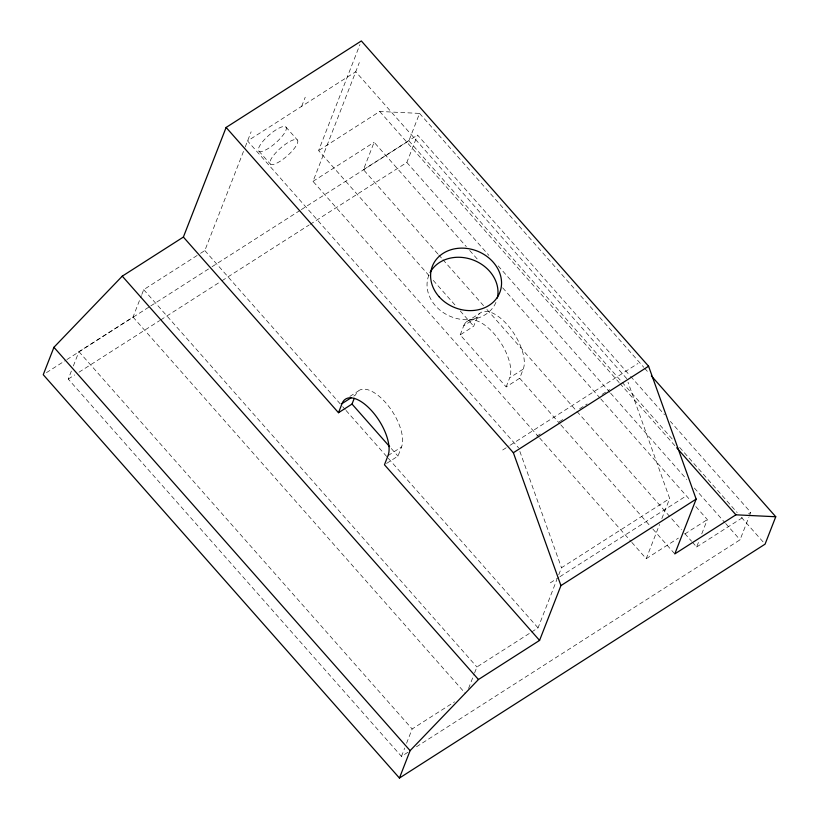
<?xml version="1.0" encoding="UTF-8"?>
<svg xmlns="http://www.w3.org/2000/svg" width="819" height="819" viewBox="0 0 819 819"><rect width="100%" height="100%" fill="white"/><g stroke="black" fill="none" stroke-linecap="round" stroke-linejoin="round"><path stroke-width="0.61" stroke-dasharray="4.09 3.07" d="M407.913 752.262L401.464 756.387L68.253 379.064L71.509 370.72M73.362 365.96L78.941 351.658L133.026 317.055L141.39 295.618M141.851 294.42L143.714 289.66L199.467 253.992M200.542 253.306L204.832 250.563L244.779 148.096M245.25 146.908L251.126 131.808M301.658 106.347L305.221 97.215M429.043 275.614L318.601 150.563L359.95 44.523M538.81 437.059L313.012 181.357L359.306 62.613M437.868 253.941L363.452 169.666L374.129 142.26L466.318 246.642M301.341 209.603L408.886 140.807L419.563 113.401L379.729 111.466L318.601 150.563M310.114 224.355L406.848 162.469L417.536 135.063L629.811 375.44M386.537 463.431L397.983 456.111L401.535 446.979A36.2 16.718 57.4 0 0 385.688 402.682A36.2 16.718 57.4 0 0 355.579 394.932L353.501 396.263M460.196 334.869L463.759 325.727L477.282 317.076A36.2 16.718 57.4 0 1 507.381 324.836A36.2 16.718 57.4 0 1 523.239 369.123L519.676 378.255L506.152 386.906L460.196 334.869L473.72 326.218L477.282 317.076M506.152 386.906L509.715 377.774L523.239 369.123M401.464 756.387L404.719 748.044M406.572 743.283L412.152 728.982L454.565 701.852M468.56 688.431L474.129 674.129M474.6 672.942L476.924 666.983L530.538 632.688M531.603 632.002L538.042 627.886L556.9 579.524M558.732 574.805L561.496 567.731L669.676 498.525L628.03 382.227M631.838 542.403L646.222 558.681L659.551 524.477M661.854 518.581L669.676 498.525M692.424 542.198L696.652 546.99L698.976 541.031M701.76 533.886L707.34 519.584L695.495 506.183M416.513 746.764L740.059 539.793L748.883 517.158M749.354 515.96L750.747 512.387L670.403 421.406M313.012 181.357L374.129 142.26M363.452 169.666L417.536 135.063M46.468 372.635L65.827 360.258M66.902 359.572L149.713 306.593M150.788 305.907L211.005 267.383M212.08 266.697L300.266 210.288M68.253 379.064L74.703 374.938M79.003 372.184L159.623 320.618M160.698 319.932L220.895 281.419M221.969 280.733L309.039 225.041M349.887 396.416L358.21 391.093M466.38 321.887L479.903 313.237M388.022 455.62L401.535 446.979M502.723 449.989L509.162 445.874M510.237 445.188L637.95 363.493M536.773 436.179L541.062 433.435M559.264 421.795L563.554 419.052M579.617 408.773L587.121 403.972M602.108 394.389L609.612 389.588M550.296 582.862L558.886 577.375M559.95 576.689L685.513 496.365M646.222 558.681L678.388 538.103M684.817 533.988L707.34 519.584M696.652 546.99L743.324 517.137M748.627 513.748L750.747 512.387M419.563 113.401L643.775 367.291M644.614 368.253L648.853 373.034M630.65 376.402L664.485 414.701M626.75 378.624L355.743 71.744L247.573 140.95L518.57 447.829M408.886 140.807L621.242 381.275M622.092 382.238L672.849 439.721M679.616 447.389L737.151 512.54M741.379 517.332L763.38 542.239M379.729 111.466L619.154 382.596M620.003 383.558L674.999 445.833M406.848 162.469L488.882 255.364M498.187 265.899L609.817 392.311M610.667 393.263L686.783 479.453M694.389 488.073L724.835 522.553M725.685 523.515L740.059 539.793M469.696 250.481L478.153 260.053M502.682 287.827L599.938 397.962M600.777 398.914L690.427 500.429M438.718 254.893L442.096 258.722M442.946 259.684L483.538 305.651M486.916 309.48L681.428 529.75M684.817 533.578L691.584 541.246M433.251 280.395L456.019 306.163M460.227 310.944L473.72 326.218M519.676 378.255L560.145 424.078M560.984 425.041L652.026 528.132M652.876 529.094L674.795 553.91M285.851 126.945L297.338 139.957M539.66 438.011L630.999 541.441M258.865 151.065L270.362 164.076M391.298 448.536L397.983 456.111M204.832 250.563L341.84 405.702M342.68 406.664L345.219 409.531M346.068 410.493L387.51 457.422M388.349 458.374L538.042 627.886M143.714 289.66L476.924 666.983M133.026 317.055L465.387 693.427M78.941 351.658L412.152 728.982M519.86 451.423L561.496 567.731M495.945 302.385A36.2 30.426 21.3 0 1 450.583 316.492A36.2 30.426 21.3 0 1 429.095 274.621M463.759 325.727A36.2 16.718 57.4 0 1 493.857 333.487A36.2 16.718 57.4 0 1 509.715 377.774M276.914 163.083A18.1 5.119 -41.4 0 0 297.829 141.298A18.1 5.119 -41.4 0 0 276.812 151.679A18.1 5.119 -41.4 0 0 276.914 163.083M265.417 150.072A18.1 5.119 -41.4 0 0 286.343 128.286A18.1 5.119 -41.4 0 0 265.315 138.667A18.1 5.119 -41.4 0 0 265.417 150.072"/><path stroke-width="1.23" d="M775.757 516.748L735.912 514.813L674.795 553.91L696.16 499.109L648.587 366.226L361.343 40.95L226.116 127.447L183.384 237.06L122.266 276.157L53.931 347.297L43.243 374.703L399.437 778.05L765.069 544.154L775.757 516.748L651.392 375.911M183.384 237.06L338.493 412.715L342.055 403.583L351.423 397.594M338.493 412.715L352.016 404.064L354.248 398.351M399.437 778.05L410.114 750.644L478.45 679.514L539.567 640.407L560.943 585.605L696.16 499.109M560.943 585.605L513.37 452.733L648.587 366.226M676.689 447.747L735.912 514.813M226.116 127.447L513.37 452.733M352.016 404.064L389.619 446.642M539.567 640.407L384.459 464.762L388.022 455.62A36.2 16.718 57.4 0 0 372.164 411.333A36.2 16.718 57.4 0 0 342.055 403.583M122.266 276.157L478.45 679.514M53.931 347.297L410.114 750.644M430.077 272.573A36.2 30.426 21.3 0 1 473.187 260.012A36.2 30.426 21.3 0 1 497.348 298.055M439.035 296.673A36.2 30.426 21.3 0 0 499.498 293.253A36.2 30.426 21.3 0 0 459.694 248.188A36.2 30.426 21.3 0 0 439.035 296.673"/></g></svg>
